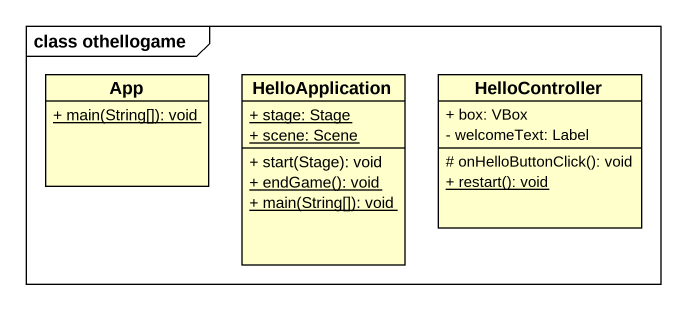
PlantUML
@startuml
mainframe class othellogame
hide circle
hide empty members
skinparam classAttributeIconSize 0
class App {
  {static} + main(String[]): void
}
class HelloApplication {
  {static} + stage: Stage
  {static} + scene: Scene
  + start(Stage): void
  {static} + endGame(): void
  {static} + main(String[]): void
}
class HelloController {
  + box: VBox
  - welcomeText: Label
  # onHelloButtonClick(): void
  {static} + restart(): void
}
@enduml
